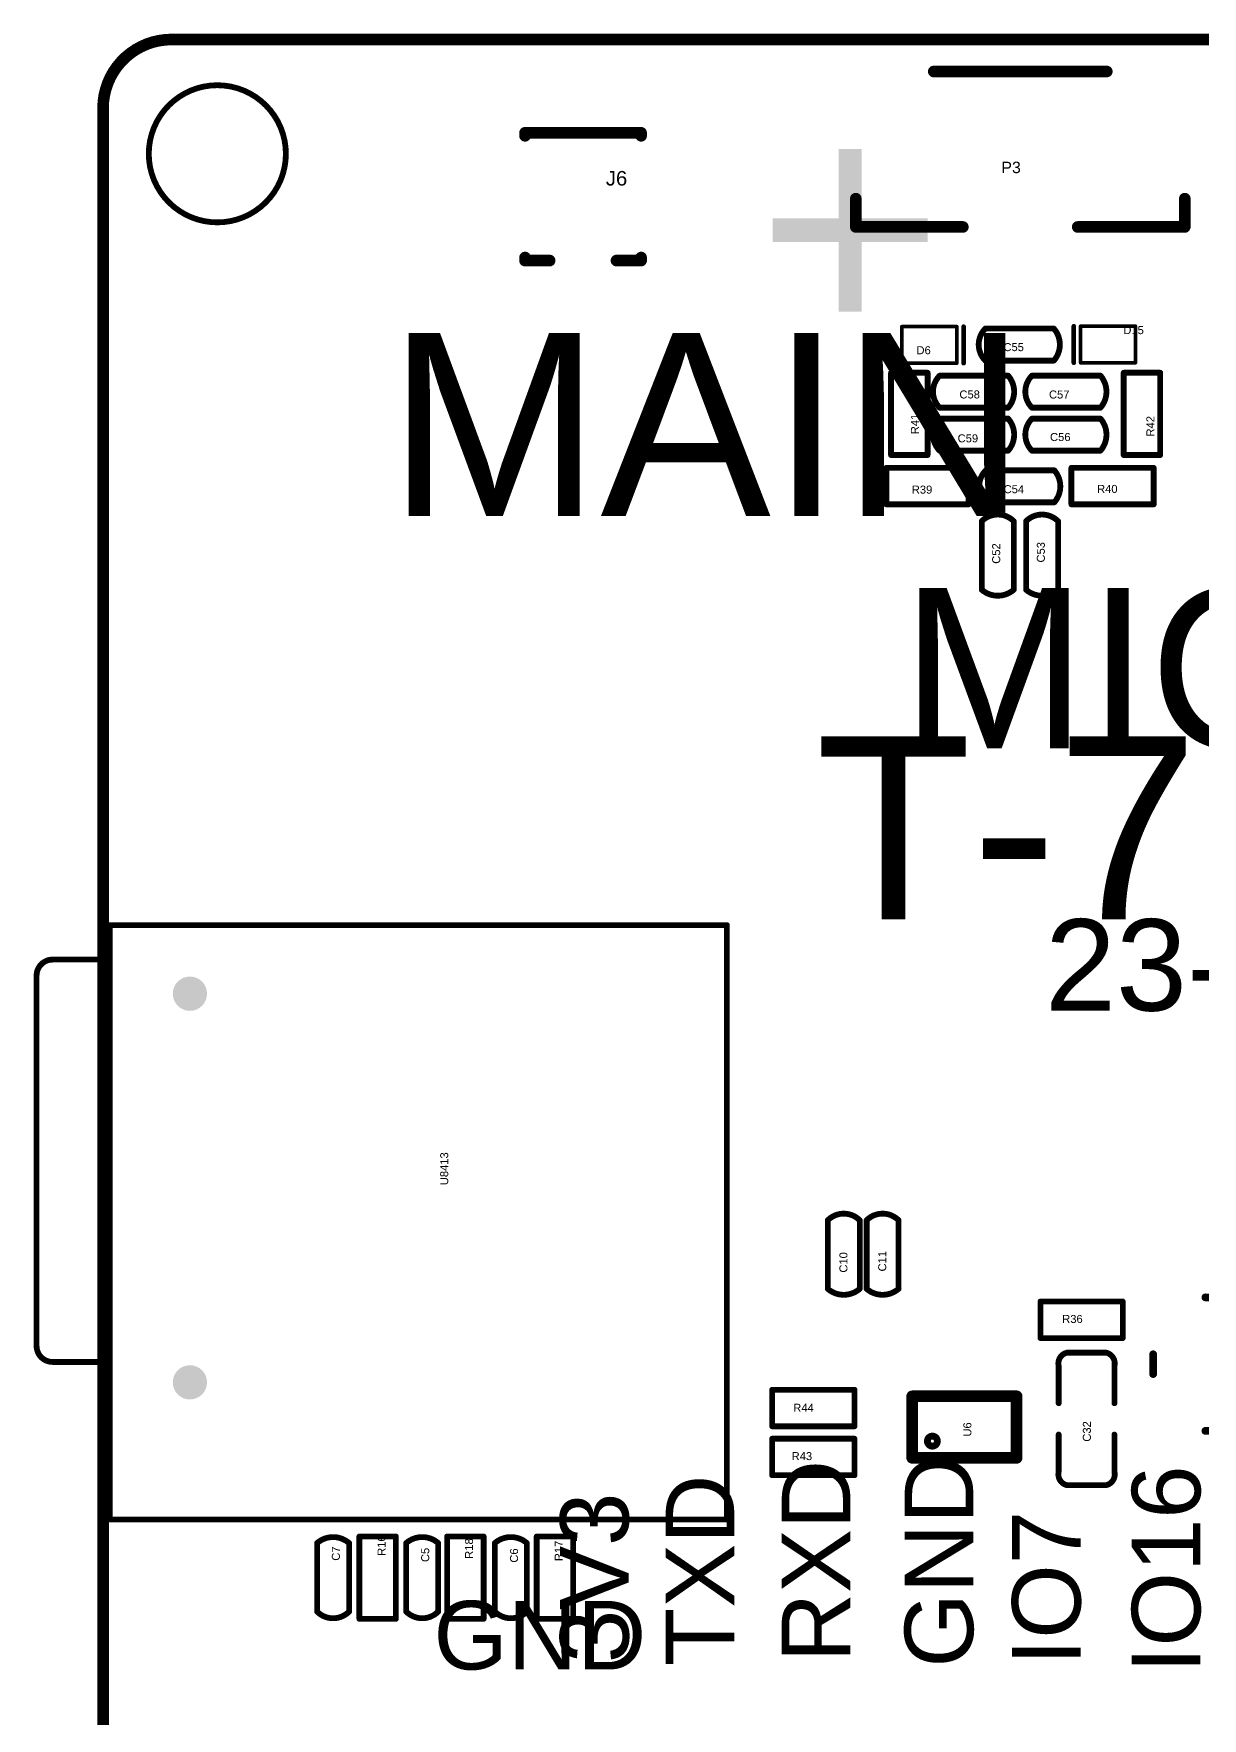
# Model space of a CAD drawing. Header units: millimetres. Extents: x -1.5 to 56.6, y -1.7 to 80.1.
# Drawn here: x -1.52 to 24.05, y 43.28 to 80.13 of the extents above; entities that cross this region are included whole.
import ezdxf

# ---------------------------------------------------------------- set-up
doc = ezdxf.new("R2010")
doc.units = ezdxf.units.MM
for name, color, linetype in [('KeepOutLayer', 6, 'Continuous'), ('MultiLayer', 9, 'Continuous'), ('PadHoleLayer', 156, 'Continuous'), ('TopOverlay', 2, 'Continuous')]:
    doc.layers.add(name, color=color, linetype=linetype)
doc.styles.add('Arial', font='arial.ttf', dxfattribs={"height": 0.2})

# ---------------------------------------------------------------- blocks, each defined once
blk = doc.blocks.new('NANO_SIM_1')
at = {"layer": 'MultiLayer'}
h = blk.add_hatch(color=9, dxfattribs=at)
edge = h.paths.add_edge_path()
edge.add_arc((-7.47, -12.85), 0.375, 0, 360)
h = blk.add_hatch(color=9, dxfattribs=at)
edge = h.paths.add_edge_path()
edge.add_arc((1.03, -12.85), 0.375, 0, 360)
at = {"layer": 'PadHoleLayer'}
h = blk.add_hatch(color=156, dxfattribs=at)
edge = h.paths.add_edge_path()
edge.add_arc((-7.47, -12.85), 0.375, 0, 360)
h = blk.add_hatch(color=156, dxfattribs=at)
edge = h.paths.add_edge_path()
edge.add_arc((1.03, -12.85), 0.375, 0, 360)
at = {"layer": 'TopOverlay', "const_width": 0.127}
for points in [[(-8.97, -14.6), (-8.97, -1.1)], [(4.03, -1.1), (-8.97, -1.1)], [(4.03, -14.6), (4.03, -1.1)], [(4.03, -14.6), (-8.97, -14.6)], [(0.584, -14.605), (-8.216, -14.605)], [(-8.216, -15.855), (-8.216, -14.605)], [(0.584, -15.855), (0.584, -14.605)], [(0.234, -16.205), (-7.866, -16.205)]]:
    blk.add_lwpolyline(points, dxfattribs=at)
at = {"layer": 'TopOverlay', "const_width": 0.0635}
for points in [[(-9.002, -1.1, 1), (-8.938, -1.1, 1)], [(-9.002, -1.1, 1), (-8.938, -1.1, 1)], [(3.998, -1.1, 1), (4.062, -1.1, 1)], [(3.998, -1.1, 1), (4.062, -1.1, 1)], [(-9.002, -14.6, 1), (-8.938, -14.6, 1)], [(-9.002, -14.6, 1), (-8.938, -14.6, 1)], [(-8.248, -14.605, 1), (-8.184, -14.605, 1)], [(-8.248, -14.605, 1), (-8.184, -14.605, 1)], [(0.552, -14.605, 1), (0.616, -14.605, 1)], [(0.552, -14.605, 1), (0.616, -14.605, 1)], [(3.998, -14.6, 1), (4.062, -14.6, 1)], [(3.998, -14.6, 1), (4.062, -14.6, 1)], [(-8.248, -15.855, 1), (-8.184, -15.855, 1)], [(-8.248, -15.855, 1), (-8.184, -15.855, 1)], [(0.552, -15.855, 1), (0.616, -15.855, 1)], [(0.552, -15.855, 1), (0.616, -15.855, 1)], [(-7.898, -16.205, 1), (-7.834, -16.205, 1)], [(-7.898, -16.205, 1), (-7.834, -16.205, 1)], [(0.202, -16.205, 1), (0.266, -16.205, 1)], [(0.202, -16.205, 1), (0.266, -16.205, 1)]]:
    blk.add_lwpolyline(points, format="xyb", close=True, dxfattribs=at)
at = {"layer": 'TopOverlay', "const_width": 0.127}
for points in [[(-7.866, -16.205, -0.414214), (-8.216, -15.855)], [(0.584, -15.855, -0.414214), (0.234, -16.205)]]:
    blk.add_lwpolyline(points, format="xyb", dxfattribs=at)
blk = doc.blocks.new('SOT_363_4')
at = {"layer": 'TopOverlay'}
for points, const_width in [([(0, 1.981), (0, 0.635)], 0.254), ([(2.286, 1.981), (0, 1.981)], 0.254), ([(0.023, 1.905), (0.023, 0.767)], 0.15), ([(2.286, 1.981), (2.286, 0.635)], 0.254), ([(2.286, 0.635), (0, 0.635)], 0.254)]:
    blk.add_lwpolyline(points, dxfattribs=dict(at, const_width=const_width))
for points, const_width in [([(-0.064, 1.981, 1), (0.064, 1.981, 1)], 0.127), ([(-0.064, 1.981, 1), (0.064, 1.981, 1)], 0.127), ([(-0.014, 1.905, 1), (0.061, 1.905, 1)], 0.075), ([(2.223, 1.981, 1), (2.349, 1.981, 1)], 0.127), ([(2.223, 1.981, 1), (2.349, 1.981, 1)], 0.127), ([(1.953, 1.616, 1), (1.734, 1.616, 1)], 0.15), ([(1.696, 1.616, 1), (1.771, 1.616, 1)], 0.075), ([(1.916, 1.616, 1), (1.991, 1.616, 1)], 0.075), ([(-0.064, 0.635, 1), (0.064, 0.635, 1)], 0.127), ([(-0.064, 0.635, 1), (0.064, 0.635, 1)], 0.127), ([(-0.014, 0.767, 1), (0.061, 0.767, 1)], 0.075), ([(2.223, 0.635, 1), (2.349, 0.635, 1)], 0.127), ([(2.223, 0.635, 1), (2.349, 0.635, 1)], 0.127)]:
    blk.add_lwpolyline(points, format="xyb", close=True, dxfattribs=dict(at, const_width=const_width))
blk = doc.blocks.new('R0402_35')
at = {"layer": 'TopOverlay', "const_width": 0.127}
for points in [[(-0.898, -0.392), (-0.898, 0.408)], [(-0.898, 0.408), (0.902, 0.408)], [(0.902, -0.392), (0.902, 0.408)], [(-0.898, -0.392), (0.902, -0.392)]]:
    blk.add_lwpolyline(points, dxfattribs=at)
at = {"layer": 'TopOverlay', "const_width": 0.0635}
for points in [[(-0.93, 0.408, 1), (-0.867, 0.408, 1)], [(-0.93, 0.408, 1), (-0.867, 0.408, 1)], [(0.87, 0.408, 1), (0.933, 0.408, 1)], [(0.87, 0.408, 1), (0.933, 0.408, 1)], [(-0.93, -0.392, 1), (-0.867, -0.392, 1)], [(-0.93, -0.392, 1), (-0.867, -0.392, 1)], [(0.87, -0.392, 1), (0.933, -0.392, 1)], [(0.87, -0.392, 1), (0.933, -0.392, 1)]]:
    blk.add_lwpolyline(points, format="xyb", close=True, dxfattribs=at)
blk = doc.blocks.new('R0402_36')
at = {"layer": 'TopOverlay', "const_width": 0.127}
for points in [[(-0.898, -0.392), (-0.898, 0.408)], [(-0.898, 0.408), (0.902, 0.408)], [(0.902, -0.392), (0.902, 0.408)], [(-0.898, -0.392), (0.902, -0.392)]]:
    blk.add_lwpolyline(points, dxfattribs=at)
at = {"layer": 'TopOverlay', "const_width": 0.0635}
for points in [[(-0.93, 0.408, 1), (-0.867, 0.408, 1)], [(-0.93, 0.408, 1), (-0.867, 0.408, 1)], [(0.87, 0.408, 1), (0.933, 0.408, 1)], [(0.87, 0.408, 1), (0.933, 0.408, 1)], [(-0.93, -0.392, 1), (-0.867, -0.392, 1)], [(-0.93, -0.392, 1), (-0.867, -0.392, 1)], [(0.87, -0.392, 1), (0.933, -0.392, 1)], [(0.87, -0.392, 1), (0.933, -0.392, 1)]]:
    blk.add_lwpolyline(points, format="xyb", close=True, dxfattribs=at)
blk = doc.blocks.new('R0402_37')
at = {"layer": 'TopOverlay', "const_width": 0.127}
for points in [[(-0.898, 0.408), (-0.898, -0.392)], [(-0.898, 0.408), (0.902, 0.408)], [(0.902, 0.408), (0.902, -0.392)], [(-0.898, -0.392), (0.902, -0.392)]]:
    blk.add_lwpolyline(points, dxfattribs=at)
at = {"layer": 'TopOverlay', "const_width": 0.0635}
for points in [[(-0.93, 0.408, 1), (-0.867, 0.408, 1)], [(-0.93, 0.408, 1), (-0.867, 0.408, 1)], [(0.87, 0.408, 1), (0.933, 0.408, 1)], [(0.87, 0.408, 1), (0.933, 0.408, 1)], [(-0.93, -0.392, 1), (-0.867, -0.392, 1)], [(-0.93, -0.392, 1), (-0.867, -0.392, 1)], [(0.87, -0.392, 1), (0.933, -0.392, 1)], [(0.87, -0.392, 1), (0.933, -0.392, 1)]]:
    blk.add_lwpolyline(points, format="xyb", close=True, dxfattribs=at)
blk = doc.blocks.new('R0402_38')
at = {"layer": 'TopOverlay', "const_width": 0.127}
for points in [[(-0.898, 0.408), (-0.898, -0.392)], [(-0.898, 0.408), (0.902, 0.408)], [(0.902, 0.408), (0.902, -0.392)], [(-0.898, -0.392), (0.902, -0.392)]]:
    blk.add_lwpolyline(points, dxfattribs=at)
at = {"layer": 'TopOverlay', "const_width": 0.0635}
for points in [[(-0.93, 0.408, 1), (-0.867, 0.408, 1)], [(-0.93, 0.408, 1), (-0.867, 0.408, 1)], [(0.87, 0.408, 1), (0.933, 0.408, 1)], [(0.87, 0.408, 1), (0.933, 0.408, 1)], [(-0.93, -0.392, 1), (-0.867, -0.392, 1)], [(-0.93, -0.392, 1), (-0.867, -0.392, 1)], [(0.87, -0.392, 1), (0.933, -0.392, 1)], [(0.87, -0.392, 1), (0.933, -0.392, 1)]]:
    blk.add_lwpolyline(points, format="xyb", close=True, dxfattribs=at)
blk = doc.blocks.new('R0402_39')
at = {"layer": 'TopOverlay', "const_width": 0.127}
for points in [[(-0.898, 0.408), (-0.898, -0.392)], [(0.902, 0.408), (-0.898, 0.408)], [(0.902, 0.408), (0.902, -0.392)], [(0.902, -0.392), (-0.898, -0.392)]]:
    blk.add_lwpolyline(points, dxfattribs=at)
at = {"layer": 'TopOverlay', "const_width": 0.0635}
for points in [[(-0.93, 0.408, 1), (-0.867, 0.408, 1)], [(-0.93, 0.408, 1), (-0.867, 0.408, 1)], [(0.87, 0.408, 1), (0.933, 0.408, 1)], [(0.87, 0.408, 1), (0.933, 0.408, 1)], [(-0.93, -0.392, 1), (-0.867, -0.392, 1)], [(-0.93, -0.392, 1), (-0.867, -0.392, 1)], [(0.87, -0.392, 1), (0.933, -0.392, 1)], [(0.87, -0.392, 1), (0.933, -0.392, 1)]]:
    blk.add_lwpolyline(points, format="xyb", close=True, dxfattribs=at)
blk = doc.blocks.new('R0402_41')
at = {"layer": 'TopOverlay', "const_width": 0.127}
for points in [[(-0.898, 0.408), (-0.898, -0.392)], [(0.902, 0.408), (-0.898, 0.408)], [(0.902, 0.408), (0.902, -0.392)], [(0.902, -0.392), (-0.898, -0.392)]]:
    blk.add_lwpolyline(points, dxfattribs=at)
at = {"layer": 'TopOverlay', "const_width": 0.0635}
for points in [[(-0.93, 0.408, 1), (-0.867, 0.408, 1)], [(-0.93, 0.408, 1), (-0.867, 0.408, 1)], [(0.87, 0.408, 1), (0.933, 0.408, 1)], [(0.87, 0.408, 1), (0.933, 0.408, 1)], [(-0.93, -0.392, 1), (-0.867, -0.392, 1)], [(-0.93, -0.392, 1), (-0.867, -0.392, 1)], [(0.87, -0.392, 1), (0.933, -0.392, 1)], [(0.87, -0.392, 1), (0.933, -0.392, 1)]]:
    blk.add_lwpolyline(points, format="xyb", close=True, dxfattribs=at)
blk = doc.blocks.new('R0402_44')
at = {"layer": 'TopOverlay', "const_width": 0.127}
for points in [[(-0.898, -0.392), (-0.898, 0.408)], [(-0.898, 0.408), (0.902, 0.408)], [(0.902, -0.392), (0.902, 0.408)], [(-0.898, -0.392), (0.902, -0.392)]]:
    blk.add_lwpolyline(points, dxfattribs=at)
at = {"layer": 'TopOverlay', "const_width": 0.0635}
for points in [[(-0.93, 0.408, 1), (-0.867, 0.408, 1)], [(-0.93, 0.408, 1), (-0.867, 0.408, 1)], [(0.87, 0.408, 1), (0.933, 0.408, 1)], [(0.87, 0.408, 1), (0.933, 0.408, 1)], [(-0.93, -0.392, 1), (-0.867, -0.392, 1)], [(-0.93, -0.392, 1), (-0.867, -0.392, 1)], [(0.87, -0.392, 1), (0.933, -0.392, 1)], [(0.87, -0.392, 1), (0.933, -0.392, 1)]]:
    blk.add_lwpolyline(points, format="xyb", close=True, dxfattribs=at)
blk = doc.blocks.new('R0402_64')
at = {"layer": 'TopOverlay', "const_width": 0.127}
for points in [[(-0.898, -0.392), (-0.898, 0.408)], [(0.902, 0.408), (-0.898, 0.408)], [(0.902, -0.392), (0.902, 0.408)], [(0.902, -0.392), (-0.898, -0.392)]]:
    blk.add_lwpolyline(points, dxfattribs=at)
at = {"layer": 'TopOverlay', "const_width": 0.0635}
for points in [[(-0.93, 0.408, 1), (-0.867, 0.408, 1)], [(-0.93, 0.408, 1), (-0.867, 0.408, 1)], [(0.87, 0.408, 1), (0.933, 0.408, 1)], [(0.87, 0.408, 1), (0.933, 0.408, 1)], [(-0.93, -0.392, 1), (-0.867, -0.392, 1)], [(-0.93, -0.392, 1), (-0.867, -0.392, 1)], [(0.87, -0.392, 1), (0.933, -0.392, 1)], [(0.87, -0.392, 1), (0.933, -0.392, 1)]]:
    blk.add_lwpolyline(points, format="xyb", close=True, dxfattribs=at)
blk = doc.blocks.new('R0402_65')
at = {"layer": 'TopOverlay', "const_width": 0.127}
for points in [[(-0.898, -0.392), (-0.898, 0.408)], [(0.902, 0.408), (-0.898, 0.408)], [(0.902, -0.392), (0.902, 0.408)], [(0.902, -0.392), (-0.898, -0.392)]]:
    blk.add_lwpolyline(points, dxfattribs=at)
at = {"layer": 'TopOverlay', "const_width": 0.0635}
for points in [[(-0.93, 0.408, 1), (-0.867, 0.408, 1)], [(-0.93, 0.408, 1), (-0.867, 0.408, 1)], [(0.87, 0.408, 1), (0.933, 0.408, 1)], [(0.87, 0.408, 1), (0.933, 0.408, 1)], [(-0.93, -0.392, 1), (-0.867, -0.392, 1)], [(-0.93, -0.392, 1), (-0.867, -0.392, 1)], [(0.87, -0.392, 1), (0.933, -0.392, 1)], [(0.87, -0.392, 1), (0.933, -0.392, 1)]]:
    blk.add_lwpolyline(points, format="xyb", close=True, dxfattribs=at)
blk = doc.blocks.new('R0402_66')
at = {"layer": 'TopOverlay', "const_width": 0.127}
for points in [[(-0.898, -0.392), (-0.898, 0.408)], [(0.902, 0.408), (-0.898, 0.408)], [(0.902, -0.392), (0.902, 0.408)], [(0.902, -0.392), (-0.898, -0.392)]]:
    blk.add_lwpolyline(points, dxfattribs=at)
at = {"layer": 'TopOverlay', "const_width": 0.0635}
for points in [[(-0.93, 0.408, 1), (-0.867, 0.408, 1)], [(-0.93, 0.408, 1), (-0.867, 0.408, 1)], [(0.87, 0.408, 1), (0.933, 0.408, 1)], [(0.87, 0.408, 1), (0.933, 0.408, 1)], [(-0.93, -0.392, 1), (-0.867, -0.392, 1)], [(-0.93, -0.392, 1), (-0.867, -0.392, 1)], [(0.87, -0.392, 1), (0.933, -0.392, 1)], [(0.87, -0.392, 1), (0.933, -0.392, 1)]]:
    blk.add_lwpolyline(points, format="xyb", close=True, dxfattribs=at)
blk = doc.blocks.new('SOT_23___GDS_76')
at = {"layer": 'TopOverlay', "const_width": 0.17}
for points in [[(-0.95, 1.143), (-1.458, 1.143)], [(-1.458, 0), (-1.458, 1.143)], [(1.463, 1.143), (0.955, 1.143)], [(1.463, 0), (1.463, 1.143)], [(0.218, -1.143), (-0.213, -1.143)]]:
    blk.add_lwpolyline(points, dxfattribs=at)
at = {"layer": 'TopOverlay', "const_width": 0.085}
for points in [[(-1.501, 1.143, 1), (-1.416, 1.143, 1)], [(-1.501, 1.143, 1), (-1.416, 1.143, 1)], [(-0.993, 1.143, 1), (-0.908, 1.143, 1)], [(0.912, 1.143, 1), (0.997, 1.143, 1)], [(1.42, 1.143, 1), (1.505, 1.143, 1)], [(1.42, 1.143, 1), (1.505, 1.143, 1)], [(-1.501, 0, 1), (-1.416, 0, 1)], [(1.42, 0, 1), (1.505, 0, 1)], [(-0.256, -1.143, 1), (-0.171, -1.143, 1)], [(0.176, -1.143, 1), (0.261, -1.143, 1)]]:
    blk.add_lwpolyline(points, format="xyb", close=True, dxfattribs=at)
blk = doc.blocks.new('CONN_SMD_2P_P1_25_C1250VS102_77')
at = {"layer": 'TopOverlay', "const_width": 0.254}
for points in [[(-1.894, 2.5), (1.894, 2.5)], [(-3.6, -0.9), (-3.6, -0.281)], [(3.6, -0.9), (3.6, -0.281)], [(-3.6, -0.9), (-1.256, -0.9)], [(1.256, -0.9), (3.6, -0.9)]]:
    blk.add_lwpolyline(points, dxfattribs=at)
at = {"layer": 'TopOverlay', "const_width": 0.127}
for points in [[(-1.957, 2.5, 1), (-1.83, 2.5, 1)], [(1.83, 2.5, 1), (1.957, 2.5, 1)], [(-3.663, -0.281, 1), (-3.536, -0.281, 1)], [(3.536, -0.281, 1), (3.663, -0.281, 1)], [(-3.663, -0.9, 1), (-3.536, -0.9, 1)], [(-3.663, -0.9, 1), (-3.536, -0.9, 1)], [(-1.32, -0.9, 1), (-1.193, -0.9, 1)], [(1.193, -0.9, 1), (1.32, -0.9, 1)], [(3.536, -0.9, 1), (3.663, -0.9, 1)], [(3.536, -0.9, 1), (3.663, -0.9, 1)]]:
    blk.add_lwpolyline(points, format="xyb", close=True, dxfattribs=at)
blk = doc.blocks.new('IPEX_SMD_BWIPX_1_001E_86')
at = {"layer": 'TopOverlay', "const_width": 0.254}
for points in [[(-0.635, 1.27), (-0.635, 0.731)], [(-0.635, 1.27), (-0.569, 1.27)], [(2.094, 1.27), (2.16, 1.27)], [(2.16, 1.27), (2.16, 0.731)], [(2.16, 0.731), (2.16, -0.731)], [(-0.635, -0.731), (-0.635, -1.27)], [(2.16, -0.731), (2.16, -1.27)], [(-0.635, -1.27), (-0.569, -1.27)], [(2.094, -1.27), (2.16, -1.27)]]:
    blk.add_lwpolyline(points, dxfattribs=at)
at = {"layer": 'TopOverlay', "const_width": 0.127}
for points in [[(-0.699, 1.27, 1), (-0.571, 1.27, 1)], [(-0.699, 1.27, 1), (-0.571, 1.27, 1)], [(-0.632, 1.27, 1), (-0.505, 1.27, 1)], [(2.03, 1.27, 1), (2.157, 1.27, 1)], [(2.096, 1.27, 1), (2.223, 1.27, 1)], [(2.096, 1.27, 1), (2.223, 1.27, 1)], [(-0.699, 0.731, 1), (-0.571, 0.731, 1)], [(2.096, 0.731, 1), (2.223, 0.731, 1)], [(2.096, 0.731, 1), (2.223, 0.731, 1)], [(-0.699, -0.731, 1), (-0.571, -0.731, 1)], [(2.096, -0.731, 1), (2.223, -0.731, 1)], [(2.096, -0.731, 1), (2.223, -0.731, 1)], [(-0.699, -1.27, 1), (-0.571, -1.27, 1)], [(-0.699, -1.27, 1), (-0.571, -1.27, 1)], [(-0.632, -1.27, 1), (-0.505, -1.27, 1)], [(2.03, -1.27, 1), (2.157, -1.27, 1)], [(2.096, -1.27, 1), (2.223, -1.27, 1)], [(2.096, -1.27, 1), (2.223, -1.27, 1)]]:
    blk.add_lwpolyline(points, format="xyb", close=True, dxfattribs=at)
blk = doc.blocks.new('SOD_882_L1_0_W0_6_BI_98')
at = {"layer": 'TopOverlay'}
for points, const_width in [([(-0.6, -0.4), (-0.6, 0.4)], 0.08), ([(-0.6, 0.4), (0.6, 0.4)], 0.08), ([(0.6, -0.4), (0.6, 0.4)], 0.08), ([(0.75, -0.4), (0.75, 0.4)], 0.1), ([(-0.6, -0.4), (0.6, -0.4)], 0.08)]:
    blk.add_lwpolyline(points, dxfattribs=dict(at, const_width=const_width))
for points, const_width in [([(-0.62, 0.4, 1), (-0.58, 0.4, 1)], 0.04), ([(-0.62, 0.4, 1), (-0.58, 0.4, 1)], 0.04), ([(0.58, 0.4, 1), (0.62, 0.4, 1)], 0.04), ([(0.58, 0.4, 1), (0.62, 0.4, 1)], 0.04), ([(0.725, 0.4, 1), (0.775, 0.4, 1)], 0.05), ([(-0.62, -0.4, 1), (-0.58, -0.4, 1)], 0.04), ([(-0.62, -0.4, 1), (-0.58, -0.4, 1)], 0.04), ([(0.58, -0.4, 1), (0.62, -0.4, 1)], 0.04), ([(0.58, -0.4, 1), (0.62, -0.4, 1)], 0.04), ([(0.725, -0.4, 1), (0.775, -0.4, 1)], 0.05)]:
    blk.add_lwpolyline(points, format="xyb", close=True, dxfattribs=dict(at, const_width=const_width))
blk = doc.blocks.new('SOD_882_L1_0_W0_6_BI_102')
at = {"layer": 'TopOverlay'}
for points, const_width in [([(-0.6, 0.4), (-0.6, -0.4)], 0.08), ([(0.6, 0.4), (-0.6, 0.4)], 0.08), ([(0.6, 0.4), (0.6, -0.4)], 0.08), ([(0.75, 0.4), (0.75, -0.4)], 0.1), ([(0.6, -0.4), (-0.6, -0.4)], 0.08)]:
    blk.add_lwpolyline(points, dxfattribs=dict(at, const_width=const_width))
for points, const_width in [([(-0.62, 0.4, 1), (-0.58, 0.4, 1)], 0.04), ([(-0.62, 0.4, 1), (-0.58, 0.4, 1)], 0.04), ([(0.58, 0.4, 1), (0.62, 0.4, 1)], 0.04), ([(0.58, 0.4, 1), (0.62, 0.4, 1)], 0.04), ([(0.725, 0.4, 1), (0.775, 0.4, 1)], 0.05), ([(-0.62, -0.4, 1), (-0.58, -0.4, 1)], 0.04), ([(-0.62, -0.4, 1), (-0.58, -0.4, 1)], 0.04), ([(0.58, -0.4, 1), (0.62, -0.4, 1)], 0.04), ([(0.58, -0.4, 1), (0.62, -0.4, 1)], 0.04), ([(0.725, -0.4, 1), (0.775, -0.4, 1)], 0.05)]:
    blk.add_lwpolyline(points, format="xyb", close=True, dxfattribs=dict(at, const_width=const_width))
blk = doc.blocks.new('C0402_106')
at = {"layer": 'TopOverlay', "const_width": 0.127}
for points in [[(-0.745, -0.347, -0.373387), (-0.745, 0.353)], [(0.755, 0.353, -0.414214), (0.755, -0.347)]]:
    blk.add_lwpolyline(points, format="xyb", dxfattribs=at)
for points in [[(-0.745, 0.353), (0.755, 0.353)], [(-0.745, -0.347), (0.755, -0.347)]]:
    blk.add_lwpolyline(points, dxfattribs=at)
at = {"layer": 'TopOverlay', "const_width": 0.0635}
for points in [[(-0.777, 0.353, 1), (-0.714, 0.353, 1)], [(-0.777, 0.353, 1), (-0.714, 0.353, 1)], [(0.723, 0.353, 1), (0.787, 0.353, 1)], [(0.723, 0.353, 1), (0.787, 0.353, 1)], [(-0.777, -0.347, 1), (-0.713, -0.347, 1)], [(-0.777, -0.347, 1), (-0.713, -0.347, 1)], [(0.723, -0.347, 1), (0.787, -0.347, 1)], [(0.723, -0.347, 1), (0.787, -0.347, 1)]]:
    blk.add_lwpolyline(points, format="xyb", close=True, dxfattribs=at)
blk = doc.blocks.new('C0402_107')
at = {"layer": 'TopOverlay', "const_width": 0.127}
for points in [[(-0.745, -0.347, -0.373387), (-0.745, 0.353)], [(0.755, 0.353, -0.414214), (0.755, -0.347)]]:
    blk.add_lwpolyline(points, format="xyb", dxfattribs=at)
for points in [[(-0.745, 0.353), (0.755, 0.353)], [(-0.745, -0.347), (0.755, -0.347)]]:
    blk.add_lwpolyline(points, dxfattribs=at)
at = {"layer": 'TopOverlay', "const_width": 0.0635}
for points in [[(-0.777, 0.353, 1), (-0.714, 0.353, 1)], [(-0.777, 0.353, 1), (-0.714, 0.353, 1)], [(0.723, 0.353, 1), (0.787, 0.353, 1)], [(0.723, 0.353, 1), (0.787, 0.353, 1)], [(-0.777, -0.347, 1), (-0.713, -0.347, 1)], [(-0.777, -0.347, 1), (-0.713, -0.347, 1)], [(0.723, -0.347, 1), (0.787, -0.347, 1)], [(0.723, -0.347, 1), (0.787, -0.347, 1)]]:
    blk.add_lwpolyline(points, format="xyb", close=True, dxfattribs=at)
blk = doc.blocks.new('C0402_108')
at = {"layer": 'TopOverlay', "const_width": 0.127}
for points in [[(-0.745, -0.347, -0.373387), (-0.745, 0.353)], [(0.755, 0.353, -0.414214), (0.755, -0.347)]]:
    blk.add_lwpolyline(points, format="xyb", dxfattribs=at)
for points in [[(0.755, 0.353), (-0.745, 0.353)], [(0.755, -0.347), (-0.745, -0.347)]]:
    blk.add_lwpolyline(points, dxfattribs=at)
at = {"layer": 'TopOverlay', "const_width": 0.0635}
for points in [[(-0.777, 0.353, 1), (-0.714, 0.353, 1)], [(-0.777, 0.353, 1), (-0.714, 0.353, 1)], [(0.723, 0.353, 1), (0.787, 0.353, 1)], [(0.723, 0.353, 1), (0.787, 0.353, 1)], [(-0.777, -0.347, 1), (-0.713, -0.347, 1)], [(-0.777, -0.347, 1), (-0.713, -0.347, 1)], [(0.723, -0.347, 1), (0.787, -0.347, 1)], [(0.723, -0.347, 1), (0.787, -0.347, 1)]]:
    blk.add_lwpolyline(points, format="xyb", close=True, dxfattribs=at)
blk = doc.blocks.new('C0402_109')
at = {"layer": 'TopOverlay', "const_width": 0.127}
for points in [[(-0.745, -0.347, -0.373387), (-0.745, 0.353)], [(0.755, 0.353, -0.414214), (0.755, -0.347)]]:
    blk.add_lwpolyline(points, format="xyb", dxfattribs=at)
for points in [[(0.755, 0.353), (-0.745, 0.353)], [(0.755, -0.347), (-0.745, -0.347)]]:
    blk.add_lwpolyline(points, dxfattribs=at)
at = {"layer": 'TopOverlay', "const_width": 0.0635}
for points in [[(-0.777, 0.353, 1), (-0.714, 0.353, 1)], [(-0.777, 0.353, 1), (-0.714, 0.353, 1)], [(0.723, 0.353, 1), (0.787, 0.353, 1)], [(0.723, 0.353, 1), (0.787, 0.353, 1)], [(-0.777, -0.347, 1), (-0.713, -0.347, 1)], [(-0.777, -0.347, 1), (-0.713, -0.347, 1)], [(0.723, -0.347, 1), (0.787, -0.347, 1)], [(0.723, -0.347, 1), (0.787, -0.347, 1)]]:
    blk.add_lwpolyline(points, format="xyb", close=True, dxfattribs=at)
blk = doc.blocks.new('C0402_110')
at = {"layer": 'TopOverlay', "const_width": 0.127}
for points in [[(-0.745, -0.347, -0.373387), (-0.745, 0.353)], [(0.755, 0.353, -0.414214), (0.755, -0.347)]]:
    blk.add_lwpolyline(points, format="xyb", dxfattribs=at)
for points in [[(0.755, 0.353), (-0.745, 0.353)], [(0.755, -0.347), (-0.745, -0.347)]]:
    blk.add_lwpolyline(points, dxfattribs=at)
at = {"layer": 'TopOverlay', "const_width": 0.0635}
for points in [[(-0.777, 0.353, 1), (-0.714, 0.353, 1)], [(-0.777, 0.353, 1), (-0.714, 0.353, 1)], [(0.723, 0.353, 1), (0.787, 0.353, 1)], [(0.723, 0.353, 1), (0.787, 0.353, 1)], [(-0.777, -0.347, 1), (-0.713, -0.347, 1)], [(-0.777, -0.347, 1), (-0.713, -0.347, 1)], [(0.723, -0.347, 1), (0.787, -0.347, 1)], [(0.723, -0.347, 1), (0.787, -0.347, 1)]]:
    blk.add_lwpolyline(points, format="xyb", close=True, dxfattribs=at)
blk = doc.blocks.new('C0402_111')
at = {"layer": 'TopOverlay', "const_width": 0.127}
for points in [[(-0.745, -0.347, -0.373387), (-0.745, 0.353)], [(0.755, 0.353, -0.414214), (0.755, -0.347)]]:
    blk.add_lwpolyline(points, format="xyb", dxfattribs=at)
for points in [[(0.755, 0.353), (-0.745, 0.353)], [(0.755, -0.347), (-0.745, -0.347)]]:
    blk.add_lwpolyline(points, dxfattribs=at)
at = {"layer": 'TopOverlay', "const_width": 0.0635}
for points in [[(-0.777, 0.353, 1), (-0.714, 0.353, 1)], [(-0.777, 0.353, 1), (-0.714, 0.353, 1)], [(0.723, 0.353, 1), (0.787, 0.353, 1)], [(0.723, 0.353, 1), (0.787, 0.353, 1)], [(-0.777, -0.347, 1), (-0.713, -0.347, 1)], [(-0.777, -0.347, 1), (-0.713, -0.347, 1)], [(0.723, -0.347, 1), (0.787, -0.347, 1)], [(0.723, -0.347, 1), (0.787, -0.347, 1)]]:
    blk.add_lwpolyline(points, format="xyb", close=True, dxfattribs=at)
blk = doc.blocks.new('C0402_112')
at = {"layer": 'TopOverlay', "const_width": 0.127}
for points in [[(-0.745, -0.347, -0.373387), (-0.745, 0.353)], [(0.755, 0.353, -0.414214), (0.755, -0.347)]]:
    blk.add_lwpolyline(points, format="xyb", dxfattribs=at)
for points in [[(0.755, 0.353), (-0.745, 0.353)], [(0.755, -0.347), (-0.745, -0.347)]]:
    blk.add_lwpolyline(points, dxfattribs=at)
at = {"layer": 'TopOverlay', "const_width": 0.0635}
for points in [[(-0.777, 0.353, 1), (-0.714, 0.353, 1)], [(-0.777, 0.353, 1), (-0.714, 0.353, 1)], [(0.723, 0.353, 1), (0.787, 0.353, 1)], [(0.723, 0.353, 1), (0.787, 0.353, 1)], [(-0.777, -0.347, 1), (-0.713, -0.347, 1)], [(-0.777, -0.347, 1), (-0.713, -0.347, 1)], [(0.723, -0.347, 1), (0.787, -0.347, 1)], [(0.723, -0.347, 1), (0.787, -0.347, 1)]]:
    blk.add_lwpolyline(points, format="xyb", close=True, dxfattribs=at)
blk = doc.blocks.new('C0402_113')
at = {"layer": 'TopOverlay', "const_width": 0.127}
for points in [[(-0.745, -0.347, -0.373387), (-0.745, 0.353)], [(0.755, 0.353, -0.414214), (0.755, -0.347)]]:
    blk.add_lwpolyline(points, format="xyb", dxfattribs=at)
for points in [[(0.755, 0.353), (-0.745, 0.353)], [(0.755, -0.347), (-0.745, -0.347)]]:
    blk.add_lwpolyline(points, dxfattribs=at)
at = {"layer": 'TopOverlay', "const_width": 0.0635}
for points in [[(-0.777, 0.353, 1), (-0.714, 0.353, 1)], [(-0.777, 0.353, 1), (-0.714, 0.353, 1)], [(0.723, 0.353, 1), (0.787, 0.353, 1)], [(0.723, 0.353, 1), (0.787, 0.353, 1)], [(-0.777, -0.347, 1), (-0.713, -0.347, 1)], [(-0.777, -0.347, 1), (-0.713, -0.347, 1)], [(0.723, -0.347, 1), (0.787, -0.347, 1)], [(0.723, -0.347, 1), (0.787, -0.347, 1)]]:
    blk.add_lwpolyline(points, format="xyb", close=True, dxfattribs=at)
blk = doc.blocks.new('C0402_114')
at = {"layer": 'TopOverlay', "const_width": 0.127}
for points in [[(-0.745, -0.347, -0.373387), (-0.745, 0.353)], [(0.755, 0.353, -0.414214), (0.755, -0.347)]]:
    blk.add_lwpolyline(points, format="xyb", dxfattribs=at)
for points in [[(0.755, 0.353), (-0.745, 0.353)], [(0.755, -0.347), (-0.745, -0.347)]]:
    blk.add_lwpolyline(points, dxfattribs=at)
at = {"layer": 'TopOverlay', "const_width": 0.0635}
for points in [[(-0.777, 0.353, 1), (-0.714, 0.353, 1)], [(-0.777, 0.353, 1), (-0.714, 0.353, 1)], [(0.723, 0.353, 1), (0.787, 0.353, 1)], [(0.723, 0.353, 1), (0.787, 0.353, 1)], [(-0.777, -0.347, 1), (-0.713, -0.347, 1)], [(-0.777, -0.347, 1), (-0.713, -0.347, 1)], [(0.723, -0.347, 1), (0.787, -0.347, 1)], [(0.723, -0.347, 1), (0.787, -0.347, 1)]]:
    blk.add_lwpolyline(points, format="xyb", close=True, dxfattribs=at)
blk = doc.blocks.new('C0402_115')
at = {"layer": 'TopOverlay', "const_width": 0.127}
for points in [[(-0.745, -0.347, -0.373387), (-0.745, 0.353)], [(0.755, 0.353, -0.414214), (0.755, -0.347)]]:
    blk.add_lwpolyline(points, format="xyb", dxfattribs=at)
for points in [[(0.755, 0.353), (-0.745, 0.353)], [(0.755, -0.347), (-0.745, -0.347)]]:
    blk.add_lwpolyline(points, dxfattribs=at)
at = {"layer": 'TopOverlay', "const_width": 0.0635}
for points in [[(-0.777, 0.353, 1), (-0.714, 0.353, 1)], [(-0.777, 0.353, 1), (-0.714, 0.353, 1)], [(0.723, 0.353, 1), (0.787, 0.353, 1)], [(0.723, 0.353, 1), (0.787, 0.353, 1)], [(-0.777, -0.347, 1), (-0.713, -0.347, 1)], [(-0.777, -0.347, 1), (-0.713, -0.347, 1)], [(0.723, -0.347, 1), (0.787, -0.347, 1)], [(0.723, -0.347, 1), (0.787, -0.347, 1)]]:
    blk.add_lwpolyline(points, format="xyb", close=True, dxfattribs=at)
blk = doc.blocks.new('C0402_118')
at = {"layer": 'TopOverlay', "const_width": 0.127}
for points in [[(-0.745, -0.347, -0.373387), (-0.745, 0.353)], [(0.755, 0.353, -0.414214), (0.755, -0.347)]]:
    blk.add_lwpolyline(points, format="xyb", dxfattribs=at)
for points in [[(-0.745, 0.353), (0.755, 0.353)], [(-0.745, -0.347), (0.755, -0.347)]]:
    blk.add_lwpolyline(points, dxfattribs=at)
at = {"layer": 'TopOverlay', "const_width": 0.0635}
for points in [[(-0.777, 0.353, 1), (-0.714, 0.353, 1)], [(-0.777, 0.353, 1), (-0.714, 0.353, 1)], [(0.723, 0.353, 1), (0.787, 0.353, 1)], [(0.723, 0.353, 1), (0.787, 0.353, 1)], [(-0.777, -0.347, 1), (-0.713, -0.347, 1)], [(-0.777, -0.347, 1), (-0.713, -0.347, 1)], [(0.723, -0.347, 1), (0.787, -0.347, 1)], [(0.723, -0.347, 1), (0.787, -0.347, 1)]]:
    blk.add_lwpolyline(points, format="xyb", close=True, dxfattribs=at)
blk = doc.blocks.new('C0603_137')
at = {"layer": 'TopOverlay', "const_width": 0.127}
for points in [[(-1.448, 0.432, -0.413702), (-1.156, 0.61)], [(1.155, 0.61, -0.414214), (1.448, 0.432)], [(-1.155, -0.61, -0.414214), (-1.448, -0.432)], [(1.448, -0.432, -0.413702), (1.156, -0.61)]]:
    blk.add_lwpolyline(points, format="xyb", dxfattribs=at)
for points in [[(-1.448, 0.432), (-1.448, -0.432)], [(-1.156, 0.61), (-0.343, 0.61)], [(0.343, 0.61), (1.155, 0.61)], [(1.448, 0.432), (1.448, -0.432)], [(-1.155, -0.61), (-0.343, -0.61)], [(1.156, -0.61), (0.343, -0.61)]]:
    blk.add_lwpolyline(points, dxfattribs=at)
at = {"layer": 'TopOverlay', "const_width": 0.0635}
for points in [[(-1.48, 0.432, 1), (-1.416, 0.432, 1)], [(-1.48, 0.432, 1), (-1.416, 0.432, 1)], [(-1.187, 0.61, 1), (-1.124, 0.61, 1)], [(-1.187, 0.61, 1), (-1.124, 0.61, 1)], [(-0.375, 0.61, 1), (-0.311, 0.61, 1)], [(0.311, 0.61, 1), (0.375, 0.61, 1)], [(1.124, 0.61, 1), (1.187, 0.61, 1)], [(1.124, 0.61, 1), (1.187, 0.61, 1)], [(1.416, 0.432, 1), (1.48, 0.432, 1)], [(1.416, 0.432, 1), (1.48, 0.432, 1)], [(-1.48, -0.432, 1), (-1.416, -0.432, 1)], [(-1.48, -0.432, 1), (-1.416, -0.432, 1)], [(1.416, -0.432, 1), (1.48, -0.432, 1)], [(1.416, -0.432, 1), (1.48, -0.432, 1)], [(-1.187, -0.61, 1), (-1.124, -0.61, 1)], [(-1.187, -0.61, 1), (-1.124, -0.61, 1)], [(-0.375, -0.61, 1), (-0.311, -0.61, 1)], [(0.311, -0.61, 1), (0.375, -0.61, 1)], [(1.124, -0.61, 1), (1.187, -0.61, 1)], [(1.124, -0.61, 1), (1.187, -0.61, 1)]]:
    blk.add_lwpolyline(points, format="xyb", close=True, dxfattribs=at)
blk = doc.blocks.new('C0402_160')
at = {"layer": 'TopOverlay', "const_width": 0.127}
for points in [[(-0.745, -0.347, -0.373387), (-0.745, 0.353)], [(0.755, 0.353, -0.414214), (0.755, -0.347)]]:
    blk.add_lwpolyline(points, format="xyb", dxfattribs=at)
for points in [[(0.755, 0.353), (-0.745, 0.353)], [(0.755, -0.347), (-0.745, -0.347)]]:
    blk.add_lwpolyline(points, dxfattribs=at)
at = {"layer": 'TopOverlay', "const_width": 0.0635}
for points in [[(-0.777, 0.353, 1), (-0.714, 0.353, 1)], [(-0.777, 0.353, 1), (-0.714, 0.353, 1)], [(0.723, 0.353, 1), (0.787, 0.353, 1)], [(0.723, 0.353, 1), (0.787, 0.353, 1)], [(-0.777, -0.347, 1), (-0.713, -0.347, 1)], [(-0.777, -0.347, 1), (-0.713, -0.347, 1)], [(0.723, -0.347, 1), (0.787, -0.347, 1)], [(0.723, -0.347, 1), (0.787, -0.347, 1)]]:
    blk.add_lwpolyline(points, format="xyb", close=True, dxfattribs=at)
blk = doc.blocks.new('C0402_161')
at = {"layer": 'TopOverlay', "const_width": 0.127}
for points in [[(-0.745, -0.347, -0.373387), (-0.745, 0.353)], [(0.755, 0.353, -0.414214), (0.755, -0.347)]]:
    blk.add_lwpolyline(points, format="xyb", dxfattribs=at)
for points in [[(0.755, 0.353), (-0.745, 0.353)], [(0.755, -0.347), (-0.745, -0.347)]]:
    blk.add_lwpolyline(points, dxfattribs=at)
at = {"layer": 'TopOverlay', "const_width": 0.0635}
for points in [[(-0.777, 0.353, 1), (-0.714, 0.353, 1)], [(-0.777, 0.353, 1), (-0.714, 0.353, 1)], [(0.723, 0.353, 1), (0.787, 0.353, 1)], [(0.723, 0.353, 1), (0.787, 0.353, 1)], [(-0.777, -0.347, 1), (-0.713, -0.347, 1)], [(-0.777, -0.347, 1), (-0.713, -0.347, 1)], [(0.723, -0.347, 1), (0.787, -0.347, 1)], [(0.723, -0.347, 1), (0.787, -0.347, 1)]]:
    blk.add_lwpolyline(points, format="xyb", close=True, dxfattribs=at)

msp = doc.modelspace()

# ---------------------------------------------------------------- linework, layer by layer
at = {"layer": 'KeepOutLayer'}
for points, const_width in [([(0, 78.5, -0.414214), (1.5, 80)], 0.254), ([(1, 77.5, -1), (4, 77.5)], 0.127), ([(4, 77.5, -1), (1, 77.5)], 0.127)]:
    msp.add_lwpolyline(points, format="xyb", dxfattribs=dict(at, const_width=const_width))
at = {"layer": 'KeepOutLayer', "const_width": 0.254}
for points in [[(1.5, 80), (48.5, 80)], [(0, 32.77), (0, 78.5)]]:
    msp.add_lwpolyline(points, dxfattribs=at)
at = {"layer": 'KeepOutLayer'}
for points, const_width in [([(1.436, 80, 1), (1.563, 80, 1)], 0.127), ([(1.436, 80, 1), (1.563, 80, 1)], 0.127), ([(-0.064, 78.5, 1), (0.064, 78.5, 1)], 0.127), ([(-0.064, 78.5, 1), (0.064, 78.5, 1)], 0.127), ([(0.968, 77.5, 1), (1.032, 77.5, 1)], 0.0635), ([(0.968, 77.5, 1), (1.032, 77.5, 1)], 0.0635), ([(3.968, 77.5, 1), (4.032, 77.5, 1)], 0.0635), ([(3.968, 77.5, 1), (4.032, 77.5, 1)], 0.0635)]:
    msp.add_lwpolyline(points, format="xyb", close=True, dxfattribs=dict(at, const_width=const_width))
at = {"layer": 'MultiLayer'}
for p, q in [((2.062, 78.942), (1.789, 78.829)), ((2.352, 79), (2.062, 78.942)), ((2.648, 79), (2.352, 79)), ((2.938, 78.942), (2.648, 79)), ((3.211, 78.829), (2.938, 78.942)), ((1.544, 78.665), (1.335, 78.456)), ((1.789, 78.829), (1.544, 78.665)), ((3.456, 78.665), (3.211, 78.829)), ((3.665, 78.456), (3.456, 78.665)), ((1.171, 78.211), (1.058, 77.938)), ((1.335, 78.456), (1.171, 78.211)), ((3.829, 78.211), (3.665, 78.456)), ((3.942, 77.938), (3.829, 78.211)), ((1.058, 77.938), (1, 77.648)), ((4, 77.648), (3.942, 77.938)), ((1, 77.648), (1, 77.5)), ((1, 77.5), (1, 77.5)), ((1, 77.5), (1, 77.352)), ((4, 77.5), (4, 77.648)), ((4, 77.352), (4, 77.5)), ((1, 77.352), (1.058, 77.062)), ((1.058, 77.062), (1.171, 76.789)), ((3.829, 76.789), (3.942, 77.062)), ((3.942, 77.062), (4, 77.352)), ((1.171, 76.789), (1.335, 76.544)), ((3.665, 76.544), (3.829, 76.789)), ((1.335, 76.544), (1.544, 76.335)), ((1.544, 76.335), (1.789, 76.171)), ((3.211, 76.171), (3.456, 76.335)), ((3.456, 76.335), (3.665, 76.544)), ((1.789, 76.171), (2.062, 76.058)), ((2.062, 76.058), (2.352, 76)), ((2.352, 76), (2.648, 76)), ((2.648, 76), (2.938, 76.058)), ((2.938, 76.058), (3.211, 76.171))]:
    msp.add_line(p, q, dxfattribs=at)

# ---------------------------------------------------------------- block references
for name, p in [('CONN_SMD_2P_P1_25_C1250VS102_77', (20.07, 76.8)), ('SOD_882_L1_0_W0_6_BI_98', (18.08, 73.32)), ('R0402_44', (21.41, 51.99)), ('R0402_35', (15.54, 50.06)), ('R0402_36', (15.54, 48.99))]:
    msp.add_blockref(name, p)
for name, p, rotation in [('IPEX_SMD_BWIPX_1_001E_86', (10.503, 75.8), 90), ('C0402_112', (20.06, 73.33), 180), ('SOD_882_L1_0_W0_6_BI_102', (21.99, 73.33), 180), ('R0402_38', (17.65, 71.81), 90), ('C0402_109', (19.06, 72.3), 180), ('C0402_110', (21.08, 72.3), 180), ('R0402_37', (22.74, 71.81), 90), ('C0402_108', (19.06, 71.36), 180), ('C0402_111', (21.08, 71.36), 180), ('R0402_41', (18.04, 70.24), 180), ('C0402_113', (20.07, 70.23), 180), ('R0402_39', (22.09, 70.24), 180), ('C0402_115', (19.58, 68.71), 90), ('C0402_114', (20.55, 68.71), 90), ('NANO_SIM_1', (14.75, 51.66), 270), ('C0402_161', (16.21, 53.42), 90), ('C0402_160', (17.06, 53.42), 90), ('SOT_23___GDS_76', (24.12, 51.03), 270), ('C0603_137', (21.52, 49.83), 90), ('SOT_363_4', (19.99, 50.96), 180), ('C0402_106', (5.03, 46.37), 270), ('R0402_66', (6, 46.36), 270), ('C0402_118', (6.98, 46.37), 270), ('R0402_64', (7.92, 46.36), 270), ('C0402_107', (8.92, 46.37), 270), ('R0402_65', (9.88, 46.36), 270)]:
    msp.add_blockref(name, p, dxfattribs=dict(rotation=rotation))

# ---------------------------------------------------------------- texts
at = {"layer": 'TopOverlay', "style": 'Arial'}
for s, height, p in [('+', 5, (14.31, 73.41)), ('J6', 0.3175, (11.001, 76.806)), ('P3', 0.25, (19.655, 77.077)), ('D15', 0.175, (22.325, 73.556)), ('MAIN', 4, (6.23, 69.58)), ('C55', 0.175, (19.701, 73.184)), ('D6', 0.175, (17.798, 73.116)), ('C58', 0.175, (18.738, 72.149)), ('C57', 0.175, (20.698, 72.148)), ('C59', 0.175, (18.699, 71.189)), ('C56', 0.175, (20.721, 71.218)), ('R39', 0.175, (17.696, 70.068)), ('C54', 0.175, (19.705, 70.077)), ('R40', 0.175, (21.75, 70.083)), ('MIC', 3.5, (17.46, 64.5)), ('T-7608H-DC', 4, (15.59, 60.76)), ('23-08-24 V1.0', 2, (20.61, 58.76)), ('R36', 0.175, (20.987, 51.929)), ('R44', 0.175, (15.103, 49.986)), ('R43', 0.175, (15.067, 48.929)), ('GND', 1.5, (7.23, 44.35))]:
    msp.add_text(s, height=height, dxfattribs=at).set_placement(p)
for s, height, p in [('R41', 0.175, (17.852, 71.366)), ('R42', 0.175, (23.004, 71.317)), ('C52', 0.175, (19.63, 68.533)), ('C53', 0.175, (20.607, 68.56)), ('U8413', 0.175, (7.552, 54.941)), ('C10', 0.175, (16.287, 53.029)), ('C11', 0.175, (17.137, 53.055)), ('U6', 0.175, (18.999, 49.443)), ('C32', 0.175, (21.614, 49.332)), ('RXD', 1.5, (16.35, 44.51)), ('GND', 1.5, (19.04, 44.39)), ('IO16', 1.5, (24.01, 44.27)), ('TXD', 1.5, (13.81, 44.42)), ('3V3', 1.5, (11.5, 44.49)), ('IO7', 1.5, (21.39, 44.44)), ('R16', 0.175, (6.18, 46.834)), ('R18', 0.175, (8.095, 46.77)), ('C7', 0.175, (5.181, 46.728)), ('C5', 0.175, (7.136, 46.699)), ('C6', 0.175, (9.08, 46.686)), ('R17', 0.175, (10.057, 46.72))]:
    msp.add_text(s, height=height, rotation=90, dxfattribs=at).set_placement(p)

doc.saveas('drawing.dxf')
